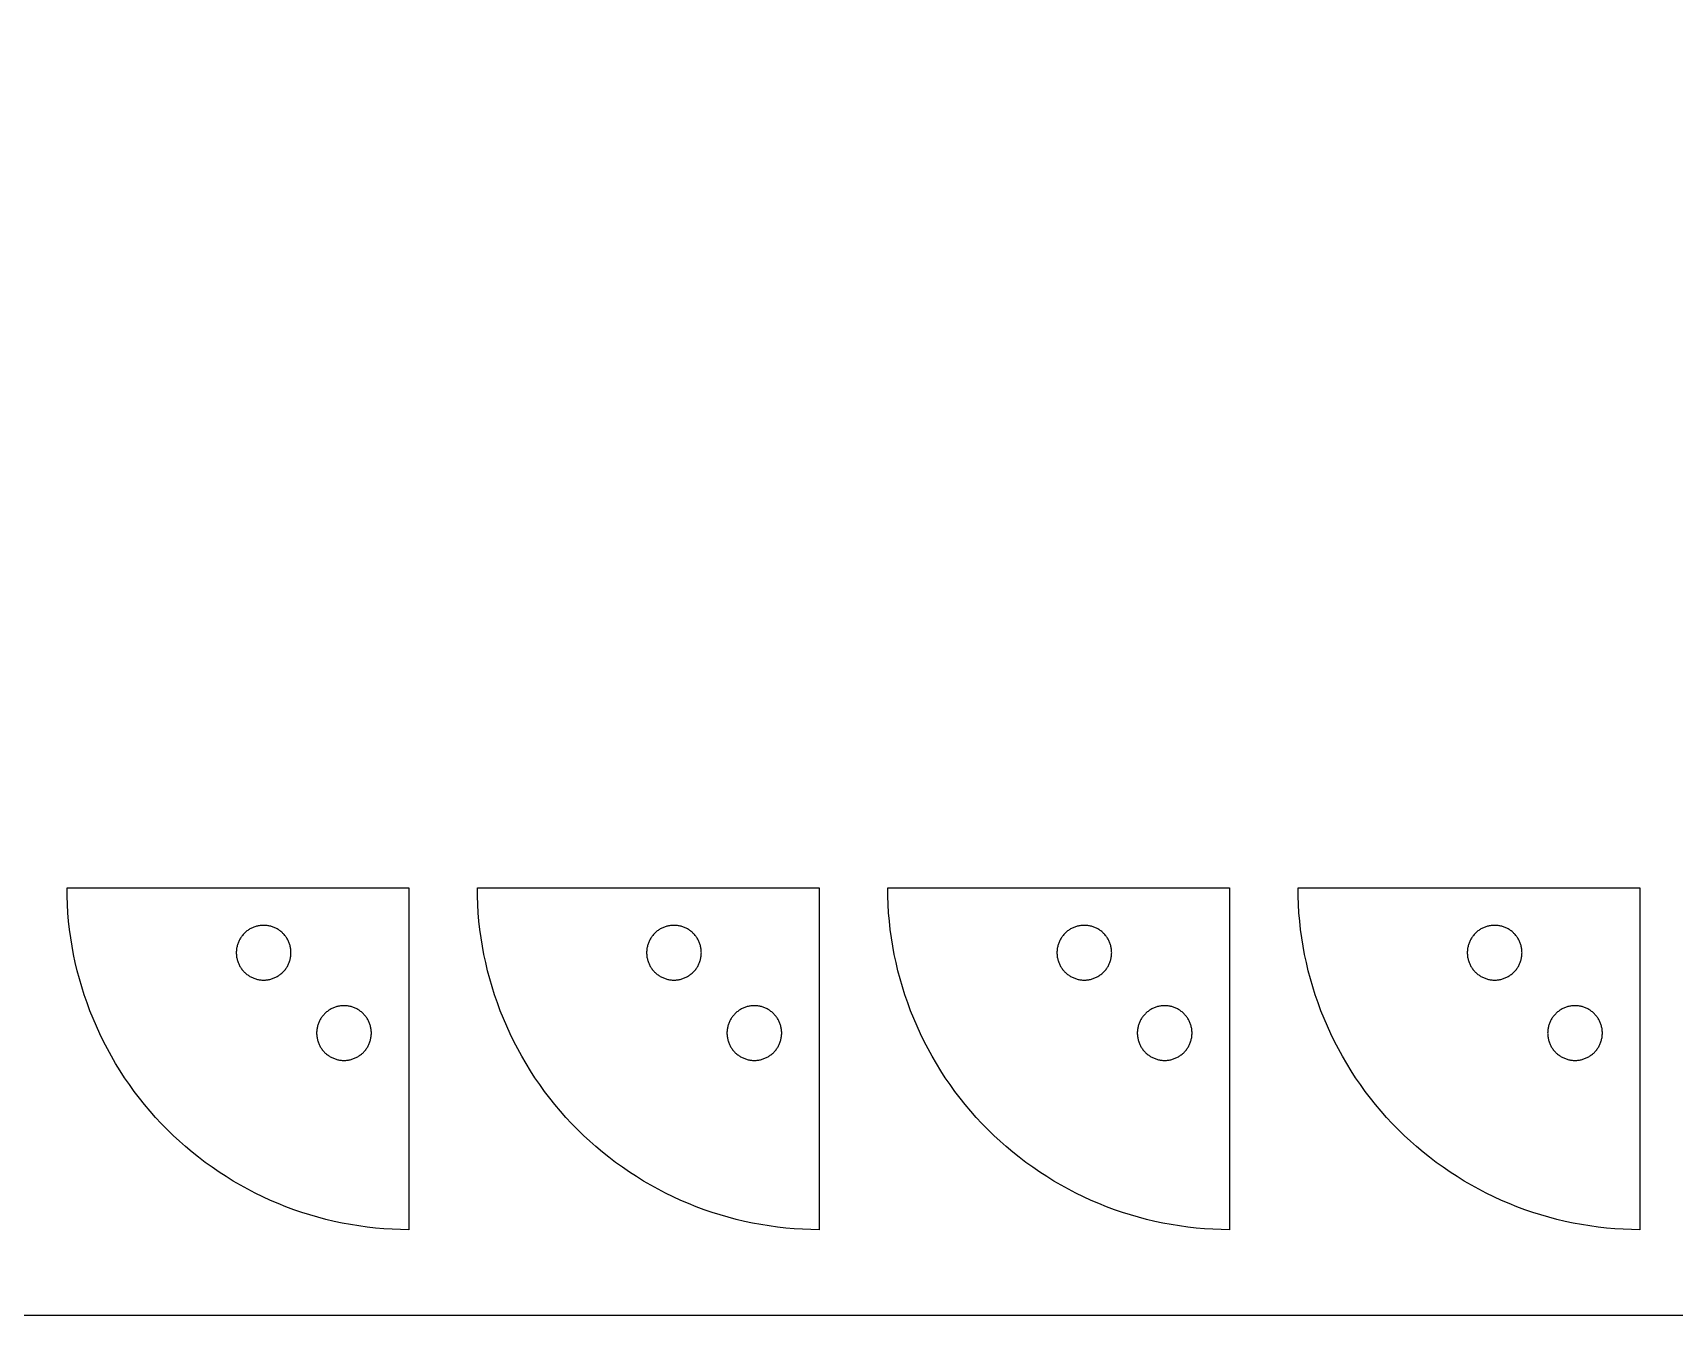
# Model space of a CAD drawing. Header units: millimetres. Extents: x 0 to 900, y 0 to 600.
# Drawn here: x 675 to 771, y 0 to 75 of the extents above; entities that cross this region are included whole.
import ezdxf

# ---------------------------------------------------------------- set-up
doc = ezdxf.new("R2010")
doc.units = ezdxf.units.MM
doc.layers.add('CUT', color=7, linetype='Continuous')
doc.layers.add('SHEET', color=7, linetype='Continuous')

msp = doc.modelspace()

# ---------------------------------------------------------------- linework, layer by layer
at = {"layer": 'CUT'}
for points in [[(697, 25), (697, 5), (696.509, 5.006), (696.019, 5.024), (695.529, 5.054), (695.04, 5.096), (694.552, 5.15), (694.065, 5.216), (693.581, 5.294), (693.098, 5.384), (692.618, 5.486), (692.14, 5.599), (691.666, 5.724), (691.194, 5.861), (690.726, 6.009), (690.262, 6.169), (689.802, 6.34), (689.346, 6.522), (688.895, 6.716), (688.449, 6.92), (688.008, 7.136), (687.572, 7.362), (687.142, 7.598), (686.718, 7.845), (686.3, 8.103), (685.889, 8.371), (685.484, 8.648), (685.086, 8.936), (684.695, 9.233), (684.312, 9.54), (683.937, 9.856), (683.569, 10.181), (683.209, 10.515), (682.858, 10.858), (682.515, 11.209), (682.181, 11.569), (681.856, 11.937), (681.54, 12.312), (681.233, 12.695), (680.936, 13.086), (680.648, 13.484), (680.371, 13.889), (680.103, 14.3), (679.845, 14.718), (679.598, 15.142), (679.362, 15.572), (679.136, 16.008), (678.92, 16.449), (678.716, 16.895), (678.522, 17.346), (678.34, 17.802), (678.169, 18.262), (678.009, 18.726), (677.861, 19.194), (677.724, 19.666), (677.599, 20.14), (677.486, 20.618), (677.384, 21.098), (677.294, 21.581), (677.216, 22.065), (677.15, 22.552), (677.096, 23.04), (677.054, 23.529), (677.024, 24.019), (677.006, 24.509), (677, 25), (697, 25)], [(721, 25), (721, 5), (720.509, 5.006), (720.019, 5.024), (719.529, 5.054), (719.04, 5.096), (718.552, 5.15), (718.065, 5.216), (717.581, 5.294), (717.098, 5.384), (716.618, 5.486), (716.14, 5.599), (715.666, 5.724), (715.194, 5.861), (714.726, 6.009), (714.262, 6.169), (713.802, 6.34), (713.346, 6.522), (712.895, 6.716), (712.449, 6.92), (712.008, 7.136), (711.572, 7.362), (711.142, 7.598), (710.718, 7.845), (710.3, 8.103), (709.889, 8.371), (709.484, 8.648), (709.086, 8.936), (708.695, 9.233), (708.312, 9.54), (707.937, 9.856), (707.569, 10.181), (707.209, 10.515), (706.858, 10.858), (706.515, 11.209), (706.181, 11.569), (705.856, 11.937), (705.54, 12.312), (705.233, 12.695), (704.936, 13.086), (704.648, 13.484), (704.371, 13.889), (704.103, 14.3), (703.845, 14.718), (703.598, 15.142), (703.362, 15.572), (703.136, 16.008), (702.92, 16.449), (702.716, 16.895), (702.522, 17.346), (702.34, 17.802), (702.169, 18.262), (702.009, 18.726), (701.861, 19.194), (701.724, 19.666), (701.599, 20.14), (701.486, 20.618), (701.384, 21.098), (701.294, 21.581), (701.216, 22.065), (701.15, 22.552), (701.096, 23.04), (701.054, 23.529), (701.024, 24.019), (701.006, 24.509), (701, 25), (721, 25)], [(745, 25), (745, 5), (744.509, 5.006), (744.019, 5.024), (743.529, 5.054), (743.04, 5.096), (742.552, 5.15), (742.065, 5.216), (741.581, 5.294), (741.098, 5.384), (740.618, 5.486), (740.14, 5.599), (739.666, 5.724), (739.194, 5.861), (738.726, 6.009), (738.262, 6.169), (737.802, 6.34), (737.346, 6.522), (736.895, 6.716), (736.449, 6.92), (736.008, 7.136), (735.572, 7.362), (735.142, 7.598), (734.718, 7.845), (734.3, 8.103), (733.889, 8.371), (733.484, 8.648), (733.086, 8.936), (732.695, 9.233), (732.312, 9.54), (731.937, 9.856), (731.569, 10.181), (731.209, 10.515), (730.858, 10.858), (730.515, 11.209), (730.181, 11.569), (729.856, 11.937), (729.54, 12.312), (729.233, 12.695), (728.936, 13.086), (728.648, 13.484), (728.371, 13.889), (728.103, 14.3), (727.845, 14.718), (727.598, 15.142), (727.362, 15.572), (727.136, 16.008), (726.92, 16.449), (726.716, 16.895), (726.522, 17.346), (726.34, 17.802), (726.169, 18.262), (726.009, 18.726), (725.861, 19.194), (725.724, 19.666), (725.599, 20.14), (725.486, 20.618), (725.384, 21.098), (725.294, 21.581), (725.216, 22.065), (725.15, 22.552), (725.096, 23.04), (725.054, 23.529), (725.024, 24.019), (725.006, 24.509), (725, 25), (745, 25)], [(769, 25), (769, 5), (768.509, 5.006), (768.019, 5.024), (767.529, 5.054), (767.04, 5.096), (766.552, 5.15), (766.065, 5.216), (765.581, 5.294), (765.098, 5.384), (764.618, 5.486), (764.14, 5.599), (763.666, 5.724), (763.194, 5.861), (762.726, 6.009), (762.262, 6.169), (761.802, 6.34), (761.346, 6.522), (760.895, 6.716), (760.449, 6.92), (760.008, 7.136), (759.572, 7.362), (759.142, 7.598), (758.718, 7.845), (758.3, 8.103), (757.889, 8.371), (757.484, 8.648), (757.086, 8.936), (756.695, 9.233), (756.312, 9.54), (755.937, 9.856), (755.569, 10.181), (755.209, 10.515), (754.858, 10.858), (754.515, 11.209), (754.181, 11.569), (753.856, 11.937), (753.54, 12.312), (753.233, 12.695), (752.936, 13.086), (752.648, 13.484), (752.371, 13.889), (752.103, 14.3), (751.845, 14.718), (751.598, 15.142), (751.362, 15.572), (751.136, 16.008), (750.92, 16.449), (750.716, 16.895), (750.522, 17.346), (750.34, 17.802), (750.169, 18.262), (750.009, 18.726), (749.861, 19.194), (749.724, 19.666), (749.599, 20.14), (749.486, 20.618), (749.384, 21.098), (749.294, 21.581), (749.216, 22.065), (749.15, 22.552), (749.096, 23.04), (749.054, 23.529), (749.024, 24.019), (749.006, 24.509), (749, 25), (769, 25)], [(690.1, 21.2), (690.099, 21.252), (690.097, 21.305), (690.092, 21.357), (690.086, 21.409), (690.079, 21.461), (690.069, 21.512), (690.058, 21.563), (690.045, 21.614), (690.031, 21.664), (690.015, 21.714), (689.997, 21.764), (689.978, 21.812), (689.957, 21.86), (689.935, 21.908), (689.911, 21.954), (689.886, 22), (689.859, 22.045), (689.83, 22.089), (689.801, 22.132), (689.769, 22.174), (689.737, 22.215), (689.703, 22.255), (689.668, 22.294), (689.631, 22.331), (689.594, 22.368), (689.555, 22.403), (689.515, 22.437), (689.474, 22.469), (689.432, 22.501), (689.389, 22.53), (689.345, 22.559), (689.3, 22.586), (689.254, 22.611), (689.208, 22.635), (689.16, 22.657), (689.112, 22.678), (689.064, 22.697), (689.014, 22.715), (688.964, 22.731), (688.914, 22.745), (688.863, 22.758), (688.812, 22.769), (688.761, 22.779), (688.709, 22.786), (688.657, 22.792), (688.605, 22.797), (688.552, 22.799), (688.5, 22.8), (688.448, 22.799), (688.395, 22.797), (688.343, 22.792), (688.291, 22.786), (688.239, 22.779), (688.188, 22.769), (688.137, 22.758), (688.086, 22.745), (688.036, 22.731), (687.986, 22.715), (687.936, 22.697), (687.888, 22.678), (687.84, 22.657), (687.792, 22.635), (687.746, 22.611), (687.7, 22.586), (687.655, 22.559), (687.611, 22.53), (687.568, 22.501), (687.526, 22.469), (687.485, 22.437), (687.445, 22.403), (687.406, 22.368), (687.369, 22.331), (687.332, 22.294), (687.297, 22.255), (687.263, 22.215), (687.231, 22.174), (687.199, 22.132), (687.17, 22.089), (687.141, 22.045), (687.114, 22), (687.089, 21.954), (687.065, 21.908), (687.043, 21.86), (687.022, 21.812), (687.003, 21.764), (686.985, 21.714), (686.969, 21.664), (686.955, 21.614), (686.942, 21.563), (686.931, 21.512), (686.921, 21.461), (686.914, 21.409), (686.908, 21.357), (686.903, 21.305), (686.901, 21.252), (686.9, 21.2), (686.901, 21.148), (686.903, 21.095), (686.908, 21.043), (686.914, 20.991), (686.921, 20.939), (686.931, 20.888), (686.942, 20.837), (686.955, 20.786), (686.969, 20.736), (686.985, 20.686), (687.003, 20.636), (687.022, 20.588), (687.043, 20.54), (687.065, 20.492), (687.089, 20.446), (687.114, 20.4), (687.141, 20.355), (687.17, 20.311), (687.199, 20.268), (687.231, 20.226), (687.263, 20.185), (687.297, 20.145), (687.332, 20.106), (687.369, 20.069), (687.406, 20.032), (687.445, 19.997), (687.485, 19.963), (687.526, 19.931), (687.568, 19.899), (687.611, 19.87), (687.655, 19.841), (687.7, 19.814), (687.746, 19.789), (687.792, 19.765), (687.84, 19.743), (687.888, 19.722), (687.936, 19.703), (687.986, 19.685), (688.036, 19.669), (688.086, 19.655), (688.137, 19.642), (688.188, 19.631), (688.239, 19.621), (688.291, 19.614), (688.343, 19.608), (688.395, 19.603), (688.448, 19.601), (688.5, 19.6), (688.552, 19.601), (688.605, 19.603), (688.657, 19.608), (688.709, 19.614), (688.761, 19.621), (688.812, 19.631), (688.863, 19.642), (688.914, 19.655), (688.964, 19.669), (689.014, 19.685), (689.064, 19.703), (689.112, 19.722), (689.16, 19.743), (689.208, 19.765), (689.254, 19.789), (689.3, 19.814), (689.345, 19.841), (689.389, 19.87), (689.432, 19.899), (689.474, 19.931), (689.515, 19.963), (689.555, 19.997), (689.594, 20.032), (689.631, 20.069), (689.668, 20.106), (689.703, 20.145), (689.737, 20.185), (689.769, 20.226), (689.801, 20.268), (689.83, 20.311), (689.859, 20.355), (689.886, 20.4), (689.911, 20.446), (689.935, 20.492), (689.957, 20.54), (689.978, 20.588), (689.997, 20.636), (690.015, 20.686), (690.031, 20.736), (690.045, 20.786), (690.058, 20.837), (690.069, 20.888), (690.079, 20.939), (690.086, 20.991), (690.092, 21.043), (690.097, 21.095), (690.099, 21.148), (690.1, 21.2)], [(714.1, 21.2), (714.099, 21.252), (714.097, 21.305), (714.092, 21.357), (714.086, 21.409), (714.079, 21.461), (714.069, 21.512), (714.058, 21.563), (714.045, 21.614), (714.031, 21.664), (714.015, 21.714), (713.997, 21.764), (713.978, 21.812), (713.957, 21.86), (713.935, 21.908), (713.911, 21.954), (713.886, 22), (713.859, 22.045), (713.83, 22.089), (713.801, 22.132), (713.769, 22.174), (713.737, 22.215), (713.703, 22.255), (713.668, 22.294), (713.631, 22.331), (713.594, 22.368), (713.555, 22.403), (713.515, 22.437), (713.474, 22.469), (713.432, 22.501), (713.389, 22.53), (713.345, 22.559), (713.3, 22.586), (713.254, 22.611), (713.208, 22.635), (713.16, 22.657), (713.112, 22.678), (713.064, 22.697), (713.014, 22.715), (712.964, 22.731), (712.914, 22.745), (712.863, 22.758), (712.812, 22.769), (712.761, 22.779), (712.709, 22.786), (712.657, 22.792), (712.605, 22.797), (712.552, 22.799), (712.5, 22.8), (712.448, 22.799), (712.395, 22.797), (712.343, 22.792), (712.291, 22.786), (712.239, 22.779), (712.188, 22.769), (712.137, 22.758), (712.086, 22.745), (712.036, 22.731), (711.986, 22.715), (711.936, 22.697), (711.888, 22.678), (711.84, 22.657), (711.792, 22.635), (711.746, 22.611), (711.7, 22.586), (711.655, 22.559), (711.611, 22.53), (711.568, 22.501), (711.526, 22.469), (711.485, 22.437), (711.445, 22.403), (711.406, 22.368), (711.369, 22.331), (711.332, 22.294), (711.297, 22.255), (711.263, 22.215), (711.231, 22.174), (711.199, 22.132), (711.17, 22.089), (711.141, 22.045), (711.114, 22), (711.089, 21.954), (711.065, 21.908), (711.043, 21.86), (711.022, 21.812), (711.003, 21.764), (710.985, 21.714), (710.969, 21.664), (710.955, 21.614), (710.942, 21.563), (710.931, 21.512), (710.921, 21.461), (710.914, 21.409), (710.908, 21.357), (710.903, 21.305), (710.901, 21.252), (710.9, 21.2), (710.901, 21.148), (710.903, 21.095), (710.908, 21.043), (710.914, 20.991), (710.921, 20.939), (710.931, 20.888), (710.942, 20.837), (710.955, 20.786), (710.969, 20.736), (710.985, 20.686), (711.003, 20.636), (711.022, 20.588), (711.043, 20.54), (711.065, 20.492), (711.089, 20.446), (711.114, 20.4), (711.141, 20.355), (711.17, 20.311), (711.199, 20.268), (711.231, 20.226), (711.263, 20.185), (711.297, 20.145), (711.332, 20.106), (711.369, 20.069), (711.406, 20.032), (711.445, 19.997), (711.485, 19.963), (711.526, 19.931), (711.568, 19.899), (711.611, 19.87), (711.655, 19.841), (711.7, 19.814), (711.746, 19.789), (711.792, 19.765), (711.84, 19.743), (711.888, 19.722), (711.936, 19.703), (711.986, 19.685), (712.036, 19.669), (712.086, 19.655), (712.137, 19.642), (712.188, 19.631), (712.239, 19.621), (712.291, 19.614), (712.343, 19.608), (712.395, 19.603), (712.448, 19.601), (712.5, 19.6), (712.552, 19.601), (712.605, 19.603), (712.657, 19.608), (712.709, 19.614), (712.761, 19.621), (712.812, 19.631), (712.863, 19.642), (712.914, 19.655), (712.964, 19.669), (713.014, 19.685), (713.064, 19.703), (713.112, 19.722), (713.16, 19.743), (713.208, 19.765), (713.254, 19.789), (713.3, 19.814), (713.345, 19.841), (713.389, 19.87), (713.432, 19.899), (713.474, 19.931), (713.515, 19.963), (713.555, 19.997), (713.594, 20.032), (713.631, 20.069), (713.668, 20.106), (713.703, 20.145), (713.737, 20.185), (713.769, 20.226), (713.801, 20.268), (713.83, 20.311), (713.859, 20.355), (713.886, 20.4), (713.911, 20.446), (713.935, 20.492), (713.957, 20.54), (713.978, 20.588), (713.997, 20.636), (714.015, 20.686), (714.031, 20.736), (714.045, 20.786), (714.058, 20.837), (714.069, 20.888), (714.079, 20.939), (714.086, 20.991), (714.092, 21.043), (714.097, 21.095), (714.099, 21.148), (714.1, 21.2)], [(738.1, 21.2), (738.099, 21.252), (738.097, 21.305), (738.092, 21.357), (738.086, 21.409), (738.079, 21.461), (738.069, 21.512), (738.058, 21.563), (738.045, 21.614), (738.031, 21.664), (738.015, 21.714), (737.997, 21.764), (737.978, 21.812), (737.957, 21.86), (737.935, 21.908), (737.911, 21.954), (737.886, 22), (737.859, 22.045), (737.83, 22.089), (737.801, 22.132), (737.769, 22.174), (737.737, 22.215), (737.703, 22.255), (737.668, 22.294), (737.631, 22.331), (737.594, 22.368), (737.555, 22.403), (737.515, 22.437), (737.474, 22.469), (737.432, 22.501), (737.389, 22.53), (737.345, 22.559), (737.3, 22.586), (737.254, 22.611), (737.208, 22.635), (737.16, 22.657), (737.112, 22.678), (737.064, 22.697), (737.014, 22.715), (736.964, 22.731), (736.914, 22.745), (736.863, 22.758), (736.812, 22.769), (736.761, 22.779), (736.709, 22.786), (736.657, 22.792), (736.605, 22.797), (736.552, 22.799), (736.5, 22.8), (736.448, 22.799), (736.395, 22.797), (736.343, 22.792), (736.291, 22.786), (736.239, 22.779), (736.188, 22.769), (736.137, 22.758), (736.086, 22.745), (736.036, 22.731), (735.986, 22.715), (735.936, 22.697), (735.888, 22.678), (735.84, 22.657), (735.792, 22.635), (735.746, 22.611), (735.7, 22.586), (735.655, 22.559), (735.611, 22.53), (735.568, 22.501), (735.526, 22.469), (735.485, 22.437), (735.445, 22.403), (735.406, 22.368), (735.369, 22.331), (735.332, 22.294), (735.297, 22.255), (735.263, 22.215), (735.231, 22.174), (735.199, 22.132), (735.17, 22.089), (735.141, 22.045), (735.114, 22), (735.089, 21.954), (735.065, 21.908), (735.043, 21.86), (735.022, 21.812), (735.003, 21.764), (734.985, 21.714), (734.969, 21.664), (734.955, 21.614), (734.942, 21.563), (734.931, 21.512), (734.921, 21.461), (734.914, 21.409), (734.908, 21.357), (734.903, 21.305), (734.901, 21.252), (734.9, 21.2), (734.901, 21.148), (734.903, 21.095), (734.908, 21.043), (734.914, 20.991), (734.921, 20.939), (734.931, 20.888), (734.942, 20.837), (734.955, 20.786), (734.969, 20.736), (734.985, 20.686), (735.003, 20.636), (735.022, 20.588), (735.043, 20.54), (735.065, 20.492), (735.089, 20.446), (735.114, 20.4), (735.141, 20.355), (735.17, 20.311), (735.199, 20.268), (735.231, 20.226), (735.263, 20.185), (735.297, 20.145), (735.332, 20.106), (735.369, 20.069), (735.406, 20.032), (735.445, 19.997), (735.485, 19.963), (735.526, 19.931), (735.568, 19.899), (735.611, 19.87), (735.655, 19.841), (735.7, 19.814), (735.746, 19.789), (735.792, 19.765), (735.84, 19.743), (735.888, 19.722), (735.936, 19.703), (735.986, 19.685), (736.036, 19.669), (736.086, 19.655), (736.137, 19.642), (736.188, 19.631), (736.239, 19.621), (736.291, 19.614), (736.343, 19.608), (736.395, 19.603), (736.448, 19.601), (736.5, 19.6), (736.552, 19.601), (736.605, 19.603), (736.657, 19.608), (736.709, 19.614), (736.761, 19.621), (736.812, 19.631), (736.863, 19.642), (736.914, 19.655), (736.964, 19.669), (737.014, 19.685), (737.064, 19.703), (737.112, 19.722), (737.16, 19.743), (737.208, 19.765), (737.254, 19.789), (737.3, 19.814), (737.345, 19.841), (737.389, 19.87), (737.432, 19.899), (737.474, 19.931), (737.515, 19.963), (737.555, 19.997), (737.594, 20.032), (737.631, 20.069), (737.668, 20.106), (737.703, 20.145), (737.737, 20.185), (737.769, 20.226), (737.801, 20.268), (737.83, 20.311), (737.859, 20.355), (737.886, 20.4), (737.911, 20.446), (737.935, 20.492), (737.957, 20.54), (737.978, 20.588), (737.997, 20.636), (738.015, 20.686), (738.031, 20.736), (738.045, 20.786), (738.058, 20.837), (738.069, 20.888), (738.079, 20.939), (738.086, 20.991), (738.092, 21.043), (738.097, 21.095), (738.099, 21.148), (738.1, 21.2)], [(762.1, 21.2), (762.099, 21.252), (762.097, 21.305), (762.092, 21.357), (762.086, 21.409), (762.079, 21.461), (762.069, 21.512), (762.058, 21.563), (762.045, 21.614), (762.031, 21.664), (762.015, 21.714), (761.997, 21.764), (761.978, 21.812), (761.957, 21.86), (761.935, 21.908), (761.911, 21.954), (761.886, 22), (761.859, 22.045), (761.83, 22.089), (761.801, 22.132), (761.769, 22.174), (761.737, 22.215), (761.703, 22.255), (761.668, 22.294), (761.631, 22.331), (761.594, 22.368), (761.555, 22.403), (761.515, 22.437), (761.474, 22.469), (761.432, 22.501), (761.389, 22.53), (761.345, 22.559), (761.3, 22.586), (761.254, 22.611), (761.208, 22.635), (761.16, 22.657), (761.112, 22.678), (761.064, 22.697), (761.014, 22.715), (760.964, 22.731), (760.914, 22.745), (760.863, 22.758), (760.812, 22.769), (760.761, 22.779), (760.709, 22.786), (760.657, 22.792), (760.605, 22.797), (760.552, 22.799), (760.5, 22.8), (760.448, 22.799), (760.395, 22.797), (760.343, 22.792), (760.291, 22.786), (760.239, 22.779), (760.188, 22.769), (760.137, 22.758), (760.086, 22.745), (760.036, 22.731), (759.986, 22.715), (759.936, 22.697), (759.888, 22.678), (759.84, 22.657), (759.792, 22.635), (759.746, 22.611), (759.7, 22.586), (759.655, 22.559), (759.611, 22.53), (759.568, 22.501), (759.526, 22.469), (759.485, 22.437), (759.445, 22.403), (759.406, 22.368), (759.369, 22.331), (759.332, 22.294), (759.297, 22.255), (759.263, 22.215), (759.231, 22.174), (759.199, 22.132), (759.17, 22.089), (759.141, 22.045), (759.114, 22), (759.089, 21.954), (759.065, 21.908), (759.043, 21.86), (759.022, 21.812), (759.003, 21.764), (758.985, 21.714), (758.969, 21.664), (758.955, 21.614), (758.942, 21.563), (758.931, 21.512), (758.921, 21.461), (758.914, 21.409), (758.908, 21.357), (758.903, 21.305), (758.901, 21.252), (758.9, 21.2), (758.901, 21.148), (758.903, 21.095), (758.908, 21.043), (758.914, 20.991), (758.921, 20.939), (758.931, 20.888), (758.942, 20.837), (758.955, 20.786), (758.969, 20.736), (758.985, 20.686), (759.003, 20.636), (759.022, 20.588), (759.043, 20.54), (759.065, 20.492), (759.089, 20.446), (759.114, 20.4), (759.141, 20.355), (759.17, 20.311), (759.199, 20.268), (759.231, 20.226), (759.263, 20.185), (759.297, 20.145), (759.332, 20.106), (759.369, 20.069), (759.406, 20.032), (759.445, 19.997), (759.485, 19.963), (759.526, 19.931), (759.568, 19.899), (759.611, 19.87), (759.655, 19.841), (759.7, 19.814), (759.746, 19.789), (759.792, 19.765), (759.84, 19.743), (759.888, 19.722), (759.936, 19.703), (759.986, 19.685), (760.036, 19.669), (760.086, 19.655), (760.137, 19.642), (760.188, 19.631), (760.239, 19.621), (760.291, 19.614), (760.343, 19.608), (760.395, 19.603), (760.448, 19.601), (760.5, 19.6), (760.552, 19.601), (760.605, 19.603), (760.657, 19.608), (760.709, 19.614), (760.761, 19.621), (760.812, 19.631), (760.863, 19.642), (760.914, 19.655), (760.964, 19.669), (761.014, 19.685), (761.064, 19.703), (761.112, 19.722), (761.16, 19.743), (761.208, 19.765), (761.254, 19.789), (761.3, 19.814), (761.345, 19.841), (761.389, 19.87), (761.432, 19.899), (761.474, 19.931), (761.515, 19.963), (761.555, 19.997), (761.594, 20.032), (761.631, 20.069), (761.668, 20.106), (761.703, 20.145), (761.737, 20.185), (761.769, 20.226), (761.801, 20.268), (761.83, 20.311), (761.859, 20.355), (761.886, 20.4), (761.911, 20.446), (761.935, 20.492), (761.957, 20.54), (761.978, 20.588), (761.997, 20.636), (762.015, 20.686), (762.031, 20.736), (762.045, 20.786), (762.058, 20.837), (762.069, 20.888), (762.079, 20.939), (762.086, 20.991), (762.092, 21.043), (762.097, 21.095), (762.099, 21.148), (762.1, 21.2)], [(694.8, 16.5), (694.799, 16.552), (694.797, 16.605), (694.792, 16.657), (694.786, 16.709), (694.779, 16.761), (694.769, 16.812), (694.758, 16.863), (694.745, 16.914), (694.731, 16.964), (694.715, 17.014), (694.697, 17.064), (694.678, 17.112), (694.657, 17.16), (694.635, 17.208), (694.611, 17.254), (694.586, 17.3), (694.559, 17.345), (694.53, 17.389), (694.501, 17.432), (694.469, 17.474), (694.437, 17.515), (694.403, 17.555), (694.368, 17.594), (694.331, 17.631), (694.294, 17.668), (694.255, 17.703), (694.215, 17.737), (694.174, 17.769), (694.132, 17.801), (694.089, 17.83), (694.045, 17.859), (694, 17.886), (693.954, 17.911), (693.908, 17.935), (693.86, 17.957), (693.812, 17.978), (693.764, 17.997), (693.714, 18.015), (693.664, 18.031), (693.614, 18.045), (693.563, 18.058), (693.512, 18.069), (693.461, 18.079), (693.409, 18.086), (693.357, 18.092), (693.305, 18.097), (693.252, 18.099), (693.2, 18.1), (693.148, 18.099), (693.095, 18.097), (693.043, 18.092), (692.991, 18.086), (692.939, 18.079), (692.888, 18.069), (692.837, 18.058), (692.786, 18.045), (692.736, 18.031), (692.686, 18.015), (692.636, 17.997), (692.588, 17.978), (692.54, 17.957), (692.492, 17.935), (692.446, 17.911), (692.4, 17.886), (692.355, 17.859), (692.311, 17.83), (692.268, 17.801), (692.226, 17.769), (692.185, 17.737), (692.145, 17.703), (692.106, 17.668), (692.069, 17.631), (692.032, 17.594), (691.997, 17.555), (691.963, 17.515), (691.931, 17.474), (691.899, 17.432), (691.87, 17.389), (691.841, 17.345), (691.814, 17.3), (691.789, 17.254), (691.765, 17.208), (691.743, 17.16), (691.722, 17.112), (691.703, 17.064), (691.685, 17.014), (691.669, 16.964), (691.655, 16.914), (691.642, 16.863), (691.631, 16.812), (691.621, 16.761), (691.614, 16.709), (691.608, 16.657), (691.603, 16.605), (691.601, 16.552), (691.6, 16.5), (691.601, 16.448), (691.603, 16.395), (691.608, 16.343), (691.614, 16.291), (691.621, 16.239), (691.631, 16.188), (691.642, 16.137), (691.655, 16.086), (691.669, 16.036), (691.685, 15.986), (691.703, 15.936), (691.722, 15.888), (691.743, 15.84), (691.765, 15.792), (691.789, 15.746), (691.814, 15.7), (691.841, 15.655), (691.87, 15.611), (691.899, 15.568), (691.931, 15.526), (691.963, 15.485), (691.997, 15.445), (692.032, 15.406), (692.069, 15.369), (692.106, 15.332), (692.145, 15.297), (692.185, 15.263), (692.226, 15.231), (692.268, 15.199), (692.311, 15.17), (692.355, 15.141), (692.4, 15.114), (692.446, 15.089), (692.492, 15.065), (692.54, 15.043), (692.588, 15.022), (692.636, 15.003), (692.686, 14.985), (692.736, 14.969), (692.786, 14.955), (692.837, 14.942), (692.888, 14.931), (692.939, 14.921), (692.991, 14.914), (693.043, 14.908), (693.095, 14.903), (693.148, 14.901), (693.2, 14.9), (693.252, 14.901), (693.305, 14.903), (693.357, 14.908), (693.409, 14.914), (693.461, 14.921), (693.512, 14.931), (693.563, 14.942), (693.614, 14.955), (693.664, 14.969), (693.714, 14.985), (693.764, 15.003), (693.812, 15.022), (693.86, 15.043), (693.908, 15.065), (693.954, 15.089), (694, 15.114), (694.045, 15.141), (694.089, 15.17), (694.132, 15.199), (694.174, 15.231), (694.215, 15.263), (694.255, 15.297), (694.294, 15.332), (694.331, 15.369), (694.368, 15.406), (694.403, 15.445), (694.437, 15.485), (694.469, 15.526), (694.501, 15.568), (694.53, 15.611), (694.559, 15.655), (694.586, 15.7), (694.611, 15.746), (694.635, 15.792), (694.657, 15.84), (694.678, 15.888), (694.697, 15.936), (694.715, 15.986), (694.731, 16.036), (694.745, 16.086), (694.758, 16.137), (694.769, 16.188), (694.779, 16.239), (694.786, 16.291), (694.792, 16.343), (694.797, 16.395), (694.799, 16.448), (694.8, 16.5)], [(718.8, 16.5), (718.799, 16.552), (718.797, 16.605), (718.792, 16.657), (718.786, 16.709), (718.779, 16.761), (718.769, 16.812), (718.758, 16.863), (718.745, 16.914), (718.731, 16.964), (718.715, 17.014), (718.697, 17.064), (718.678, 17.112), (718.657, 17.16), (718.635, 17.208), (718.611, 17.254), (718.586, 17.3), (718.559, 17.345), (718.53, 17.389), (718.501, 17.432), (718.469, 17.474), (718.437, 17.515), (718.403, 17.555), (718.368, 17.594), (718.331, 17.631), (718.294, 17.668), (718.255, 17.703), (718.215, 17.737), (718.174, 17.769), (718.132, 17.801), (718.089, 17.83), (718.045, 17.859), (718, 17.886), (717.954, 17.911), (717.908, 17.935), (717.86, 17.957), (717.812, 17.978), (717.764, 17.997), (717.714, 18.015), (717.664, 18.031), (717.614, 18.045), (717.563, 18.058), (717.512, 18.069), (717.461, 18.079), (717.409, 18.086), (717.357, 18.092), (717.305, 18.097), (717.252, 18.099), (717.2, 18.1), (717.148, 18.099), (717.095, 18.097), (717.043, 18.092), (716.991, 18.086), (716.939, 18.079), (716.888, 18.069), (716.837, 18.058), (716.786, 18.045), (716.736, 18.031), (716.686, 18.015), (716.636, 17.997), (716.588, 17.978), (716.54, 17.957), (716.492, 17.935), (716.446, 17.911), (716.4, 17.886), (716.355, 17.859), (716.311, 17.83), (716.268, 17.801), (716.226, 17.769), (716.185, 17.737), (716.145, 17.703), (716.106, 17.668), (716.069, 17.631), (716.032, 17.594), (715.997, 17.555), (715.963, 17.515), (715.931, 17.474), (715.899, 17.432), (715.87, 17.389), (715.841, 17.345), (715.814, 17.3), (715.789, 17.254), (715.765, 17.208), (715.743, 17.16), (715.722, 17.112), (715.703, 17.064), (715.685, 17.014), (715.669, 16.964), (715.655, 16.914), (715.642, 16.863), (715.631, 16.812), (715.621, 16.761), (715.614, 16.709), (715.608, 16.657), (715.603, 16.605), (715.601, 16.552), (715.6, 16.5), (715.601, 16.448), (715.603, 16.395), (715.608, 16.343), (715.614, 16.291), (715.621, 16.239), (715.631, 16.188), (715.642, 16.137), (715.655, 16.086), (715.669, 16.036), (715.685, 15.986), (715.703, 15.936), (715.722, 15.888), (715.743, 15.84), (715.765, 15.792), (715.789, 15.746), (715.814, 15.7), (715.841, 15.655), (715.87, 15.611), (715.899, 15.568), (715.931, 15.526), (715.963, 15.485), (715.997, 15.445), (716.032, 15.406), (716.069, 15.369), (716.106, 15.332), (716.145, 15.297), (716.185, 15.263), (716.226, 15.231), (716.268, 15.199), (716.311, 15.17), (716.355, 15.141), (716.4, 15.114), (716.446, 15.089), (716.492, 15.065), (716.54, 15.043), (716.588, 15.022), (716.636, 15.003), (716.686, 14.985), (716.736, 14.969), (716.786, 14.955), (716.837, 14.942), (716.888, 14.931), (716.939, 14.921), (716.991, 14.914), (717.043, 14.908), (717.095, 14.903), (717.148, 14.901), (717.2, 14.9), (717.252, 14.901), (717.305, 14.903), (717.357, 14.908), (717.409, 14.914), (717.461, 14.921), (717.512, 14.931), (717.563, 14.942), (717.614, 14.955), (717.664, 14.969), (717.714, 14.985), (717.764, 15.003), (717.812, 15.022), (717.86, 15.043), (717.908, 15.065), (717.954, 15.089), (718, 15.114), (718.045, 15.141), (718.089, 15.17), (718.132, 15.199), (718.174, 15.231), (718.215, 15.263), (718.255, 15.297), (718.294, 15.332), (718.331, 15.369), (718.368, 15.406), (718.403, 15.445), (718.437, 15.485), (718.469, 15.526), (718.501, 15.568), (718.53, 15.611), (718.559, 15.655), (718.586, 15.7), (718.611, 15.746), (718.635, 15.792), (718.657, 15.84), (718.678, 15.888), (718.697, 15.936), (718.715, 15.986), (718.731, 16.036), (718.745, 16.086), (718.758, 16.137), (718.769, 16.188), (718.779, 16.239), (718.786, 16.291), (718.792, 16.343), (718.797, 16.395), (718.799, 16.448), (718.8, 16.5)], [(742.8, 16.5), (742.799, 16.552), (742.797, 16.605), (742.792, 16.657), (742.786, 16.709), (742.779, 16.761), (742.769, 16.812), (742.758, 16.863), (742.745, 16.914), (742.731, 16.964), (742.715, 17.014), (742.697, 17.064), (742.678, 17.112), (742.657, 17.16), (742.635, 17.208), (742.611, 17.254), (742.586, 17.3), (742.559, 17.345), (742.53, 17.389), (742.501, 17.432), (742.469, 17.474), (742.437, 17.515), (742.403, 17.555), (742.368, 17.594), (742.331, 17.631), (742.294, 17.668), (742.255, 17.703), (742.215, 17.737), (742.174, 17.769), (742.132, 17.801), (742.089, 17.83), (742.045, 17.859), (742, 17.886), (741.954, 17.911), (741.908, 17.935), (741.86, 17.957), (741.812, 17.978), (741.764, 17.997), (741.714, 18.015), (741.664, 18.031), (741.614, 18.045), (741.563, 18.058), (741.512, 18.069), (741.461, 18.079), (741.409, 18.086), (741.357, 18.092), (741.305, 18.097), (741.252, 18.099), (741.2, 18.1), (741.148, 18.099), (741.095, 18.097), (741.043, 18.092), (740.991, 18.086), (740.939, 18.079), (740.888, 18.069), (740.837, 18.058), (740.786, 18.045), (740.736, 18.031), (740.686, 18.015), (740.636, 17.997), (740.588, 17.978), (740.54, 17.957), (740.492, 17.935), (740.446, 17.911), (740.4, 17.886), (740.355, 17.859), (740.311, 17.83), (740.268, 17.801), (740.226, 17.769), (740.185, 17.737), (740.145, 17.703), (740.106, 17.668), (740.069, 17.631), (740.032, 17.594), (739.997, 17.555), (739.963, 17.515), (739.931, 17.474), (739.899, 17.432), (739.87, 17.389), (739.841, 17.345), (739.814, 17.3), (739.789, 17.254), (739.765, 17.208), (739.743, 17.16), (739.722, 17.112), (739.703, 17.064), (739.685, 17.014), (739.669, 16.964), (739.655, 16.914), (739.642, 16.863), (739.631, 16.812), (739.621, 16.761), (739.614, 16.709), (739.608, 16.657), (739.603, 16.605), (739.601, 16.552), (739.6, 16.5), (739.601, 16.448), (739.603, 16.395), (739.608, 16.343), (739.614, 16.291), (739.621, 16.239), (739.631, 16.188), (739.642, 16.137), (739.655, 16.086), (739.669, 16.036), (739.685, 15.986), (739.703, 15.936), (739.722, 15.888), (739.743, 15.84), (739.765, 15.792), (739.789, 15.746), (739.814, 15.7), (739.841, 15.655), (739.87, 15.611), (739.899, 15.568), (739.931, 15.526), (739.963, 15.485), (739.997, 15.445), (740.032, 15.406), (740.069, 15.369), (740.106, 15.332), (740.145, 15.297), (740.185, 15.263), (740.226, 15.231), (740.268, 15.199), (740.311, 15.17), (740.355, 15.141), (740.4, 15.114), (740.446, 15.089), (740.492, 15.065), (740.54, 15.043), (740.588, 15.022), (740.636, 15.003), (740.686, 14.985), (740.736, 14.969), (740.786, 14.955), (740.837, 14.942), (740.888, 14.931), (740.939, 14.921), (740.991, 14.914), (741.043, 14.908), (741.095, 14.903), (741.148, 14.901), (741.2, 14.9), (741.252, 14.901), (741.305, 14.903), (741.357, 14.908), (741.409, 14.914), (741.461, 14.921), (741.512, 14.931), (741.563, 14.942), (741.614, 14.955), (741.664, 14.969), (741.714, 14.985), (741.764, 15.003), (741.812, 15.022), (741.86, 15.043), (741.908, 15.065), (741.954, 15.089), (742, 15.114), (742.045, 15.141), (742.089, 15.17), (742.132, 15.199), (742.174, 15.231), (742.215, 15.263), (742.255, 15.297), (742.294, 15.332), (742.331, 15.369), (742.368, 15.406), (742.403, 15.445), (742.437, 15.485), (742.469, 15.526), (742.501, 15.568), (742.53, 15.611), (742.559, 15.655), (742.586, 15.7), (742.611, 15.746), (742.635, 15.792), (742.657, 15.84), (742.678, 15.888), (742.697, 15.936), (742.715, 15.986), (742.731, 16.036), (742.745, 16.086), (742.758, 16.137), (742.769, 16.188), (742.779, 16.239), (742.786, 16.291), (742.792, 16.343), (742.797, 16.395), (742.799, 16.448), (742.8, 16.5)], [(766.8, 16.5), (766.799, 16.552), (766.797, 16.605), (766.792, 16.657), (766.786, 16.709), (766.779, 16.761), (766.769, 16.812), (766.758, 16.863), (766.745, 16.914), (766.731, 16.964), (766.715, 17.014), (766.697, 17.064), (766.678, 17.112), (766.657, 17.16), (766.635, 17.208), (766.611, 17.254), (766.586, 17.3), (766.559, 17.345), (766.53, 17.389), (766.501, 17.432), (766.469, 17.474), (766.437, 17.515), (766.403, 17.555), (766.368, 17.594), (766.331, 17.631), (766.294, 17.668), (766.255, 17.703), (766.215, 17.737), (766.174, 17.769), (766.132, 17.801), (766.089, 17.83), (766.045, 17.859), (766, 17.886), (765.954, 17.911), (765.908, 17.935), (765.86, 17.957), (765.812, 17.978), (765.764, 17.997), (765.714, 18.015), (765.664, 18.031), (765.614, 18.045), (765.563, 18.058), (765.512, 18.069), (765.461, 18.079), (765.409, 18.086), (765.357, 18.092), (765.305, 18.097), (765.252, 18.099), (765.2, 18.1), (765.148, 18.099), (765.095, 18.097), (765.043, 18.092), (764.991, 18.086), (764.939, 18.079), (764.888, 18.069), (764.837, 18.058), (764.786, 18.045), (764.736, 18.031), (764.686, 18.015), (764.636, 17.997), (764.588, 17.978), (764.54, 17.957), (764.492, 17.935), (764.446, 17.911), (764.4, 17.886), (764.355, 17.859), (764.311, 17.83), (764.268, 17.801), (764.226, 17.769), (764.185, 17.737), (764.145, 17.703), (764.106, 17.668), (764.069, 17.631), (764.032, 17.594), (763.997, 17.555), (763.963, 17.515), (763.931, 17.474), (763.899, 17.432), (763.87, 17.389), (763.841, 17.345), (763.814, 17.3), (763.789, 17.254), (763.765, 17.208), (763.743, 17.16), (763.722, 17.112), (763.703, 17.064), (763.685, 17.014), (763.669, 16.964), (763.655, 16.914), (763.642, 16.863), (763.631, 16.812), (763.621, 16.761), (763.614, 16.709), (763.608, 16.657), (763.603, 16.605), (763.601, 16.552), (763.6, 16.5), (763.601, 16.448), (763.603, 16.395), (763.608, 16.343), (763.614, 16.291), (763.621, 16.239), (763.631, 16.188), (763.642, 16.137), (763.655, 16.086), (763.669, 16.036), (763.685, 15.986), (763.703, 15.936), (763.722, 15.888), (763.743, 15.84), (763.765, 15.792), (763.789, 15.746), (763.814, 15.7), (763.841, 15.655), (763.87, 15.611), (763.899, 15.568), (763.931, 15.526), (763.963, 15.485), (763.997, 15.445), (764.032, 15.406), (764.069, 15.369), (764.106, 15.332), (764.145, 15.297), (764.185, 15.263), (764.226, 15.231), (764.268, 15.199), (764.311, 15.17), (764.355, 15.141), (764.4, 15.114), (764.446, 15.089), (764.492, 15.065), (764.54, 15.043), (764.588, 15.022), (764.636, 15.003), (764.686, 14.985), (764.736, 14.969), (764.786, 14.955), (764.837, 14.942), (764.888, 14.931), (764.939, 14.921), (764.991, 14.914), (765.043, 14.908), (765.095, 14.903), (765.148, 14.901), (765.2, 14.9), (765.252, 14.901), (765.305, 14.903), (765.357, 14.908), (765.409, 14.914), (765.461, 14.921), (765.512, 14.931), (765.563, 14.942), (765.614, 14.955), (765.664, 14.969), (765.714, 14.985), (765.764, 15.003), (765.812, 15.022), (765.86, 15.043), (765.908, 15.065), (765.954, 15.089), (766, 15.114), (766.045, 15.141), (766.089, 15.17), (766.132, 15.199), (766.174, 15.231), (766.215, 15.263), (766.255, 15.297), (766.294, 15.332), (766.331, 15.369), (766.368, 15.406), (766.403, 15.445), (766.437, 15.485), (766.469, 15.526), (766.501, 15.568), (766.53, 15.611), (766.559, 15.655), (766.586, 15.7), (766.611, 15.746), (766.635, 15.792), (766.657, 15.84), (766.678, 15.888), (766.697, 15.936), (766.715, 15.986), (766.731, 16.036), (766.745, 16.086), (766.758, 16.137), (766.769, 16.188), (766.779, 16.239), (766.786, 16.291), (766.792, 16.343), (766.797, 16.395), (766.799, 16.448), (766.8, 16.5)]]:
    msp.add_lwpolyline(points, close=True, dxfattribs=at)
at = {"layer": 'SHEET'}
msp.add_lwpolyline([(0, 0), (900, 0), (900, 600), (0, 600)], close=True, dxfattribs=at)

doc.saveas('drawing.dxf')
